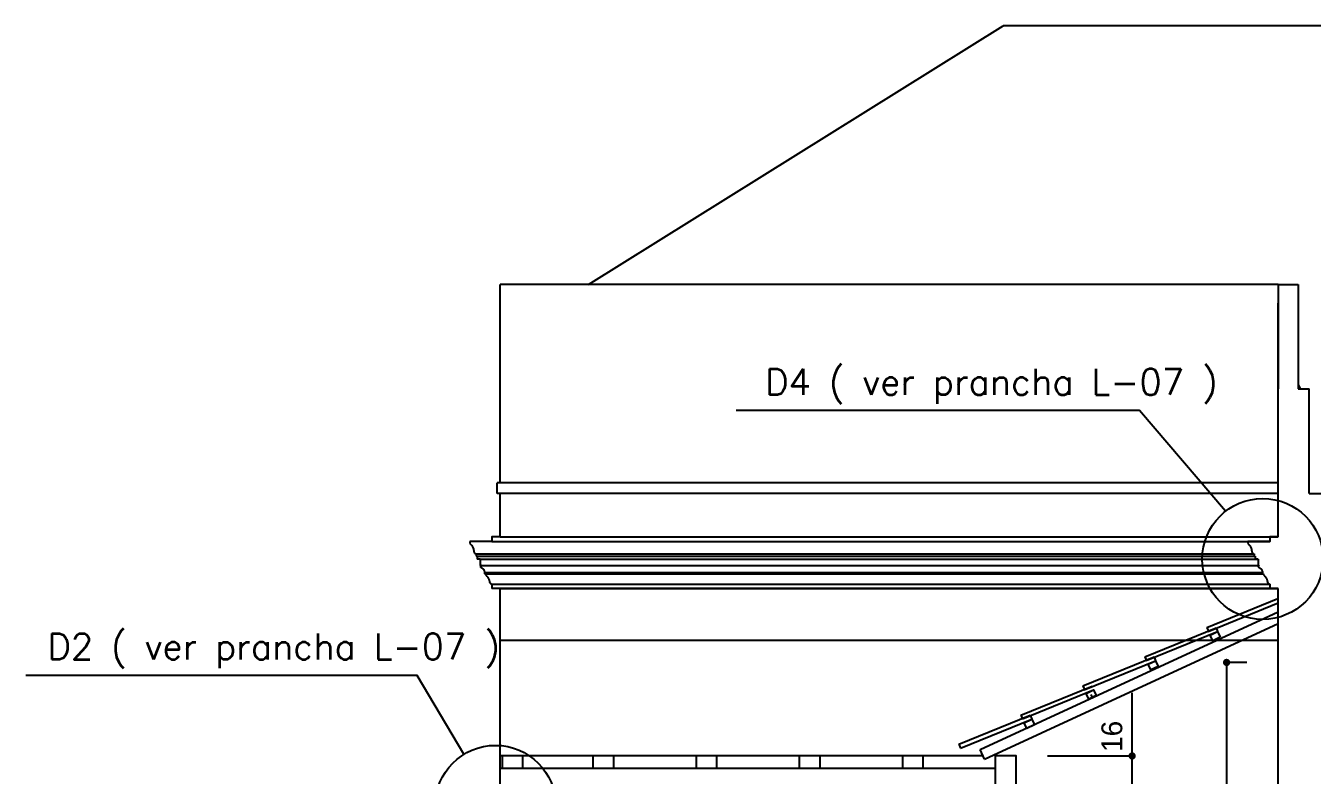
# Model space of a CAD drawing. Extents: x -1098 to 3016, y -832 to 644.
# Drawn here: x 2403.1 to 2526.5, y -634.7 to -562.9 of the extents above; entities that cross this region are included whole.
import ezdxf

# ---------------------------------------------------------------- set-up
doc = ezdxf.new("R2010")
doc.units = 0
doc.header["$MEASUREMENT"] = 0
doc.layers.get('0').update_dxf_attribs({"linetype": 'CONTINUOUS'})
doc.layers.get('DEFPOINTS').update_dxf_attribs({"linetype": 'CONTINUOUS'})
for name, color, linetype in [('COTAS', 1, 'CONTINUOUS'), ('COTAS_INTERNAS', 1, 'CONTINUOUS'), ('PAREDES', 7, 'CONTINUOUS'), ('TELHADO', 2, 'CONTINUOUS'), ('TEXTO', 3, 'CONTINUOUS'), ('VARANDA', 1, 'CONTINUOUS')]:
    doc.layers.add(name, color=color, linetype=linetype)
doc.styles.add('ROMANS', font='romans')
doc.dimstyles.new('ISO-25', dxfattribs={"dimtxt": 10, "dimasz": 3.5, "dimexe": 1.25, "dimexo": 15, "dimgap": 5, "dimtad": 1, "dimdec": 1, "dimtxsty": 'STANDARD', "dimblk": 'DOT', "dimcen": 2.5, "dimclrd": 1, "dimclre": 1, "dimclrt": 2, "dimazin": 3, "dimtfac": 1, "dimtdec": 1, "dimtmove": 0, "dimatfit": 3})

# ---------------------------------------------------------------- blocks, each defined once
blk = doc.blocks.new('_DOT')
at = {"color": 0, "linetype": 'BYBLOCK'}
blk.add_line((-0.5, 0), (-1, 0), dxfattribs=at)
at = {"color": 0, "linetype": 'BYBLOCK', "const_width": 0.5}
blk.add_lwpolyline([(-0.25, 0, 1), (0.25, 0, 1)], format="xyb", close=True, dxfattribs=at)
blk = doc.blocks.new('*D70')
at = {"color": 1, "linetype": 'BYBLOCK'}
for p, q in [((2520.18, -623.92), (2518, -623.92)), ((2518.25, -624.62), (2518.25, -706.02)), ((2520.18, -706.72), (2518, -706.72))]:
    blk.add_line(p, q, dxfattribs=at)
at = {"layer": 'DEFPOINTS', "color": 0, "linetype": 'BYBLOCK'}
for p in [(2523.18, -623.92), (2518.25, -706.72), (2523.18, -706.72)]:
    blk.add_point(p, dxfattribs=at)
at = {"color": 1, "linetype": 'BYBLOCK', "xscale": 0.7000000000000001, "yscale": 0.7000000000000001, "zscale": 0.7000000000000001}
for p, rotation in [((2518.25, -623.92), 90), ((2518.25, -706.72), 270)]:
    blk.add_blockref('_DOT', p, dxfattribs=dict(at, rotation=rotation))
at = {"color": 2, "linetype": 'BYBLOCK', "insert": (2516.25, -665.32), "char_height": 2, "attachment_point": 5, "rotation": 90}
blk.add_mtext('414', dxfattribs=at)

msp = doc.modelspace()

# ---------------------------------------------------------------- linework, layer by layer
at = {"layer": 'COTAS_INTERNAS'}
for points in [[(2518.156, -609.424), (2509.887, -599.771), (2471.205, -599.771)], [(2445.108, -632.723), (2440.624, -625.172), (2403.09, -625.172)]]:
    msp.add_lwpolyline(points, dxfattribs=at)
at = {"layer": 'PAREDES'}
for points in [[(2523.183, -587.684), (2523.183, -597.684)], [(2523.183, -587.684), (2525.118, -587.684)], [(2525.118, -587.684), (2525.118, -597.684)], [(2523.183, -611.877), (2523.183, -589.484)], [(2525.118, -597.684), (2526.183, -597.684)], [(2526.177, -607.719), (2526.183, -597.684)], [(2526.177, -607.719), (2532.217, -607.729)], [(2523.183, -611.877), (2522.383, -611.877), (2522.383, -611.877), (2522.383, -612.317), (2520.283, -612.317)], [(2522.383, -611.877), (2522.383, -612.317)], [(2520.283, -612.317), (2520.283, -612.517)], [(2520.283, -612.517), (2520.312, -612.553), (2520.337, -612.581), (2520.359, -612.604), (2520.378, -612.622), (2520.396, -612.637), (2520.41, -612.649), (2520.424, -612.66), (2520.436, -612.67), (2520.446, -612.681), (2520.456, -612.693), (2520.465, -612.705), (2520.473, -612.718), (2520.48, -612.73), (2520.487, -612.742), (2520.494, -612.754), (2520.5, -612.766), (2520.506, -612.777), (2520.512, -612.787), (2520.518, -612.798), (2520.524, -612.809), (2520.53, -612.82), (2520.537, -612.833), (2520.545, -612.847), (2520.553, -612.862), (2520.562, -612.88), (2520.572, -612.899), (2520.581, -612.919), (2520.591, -612.94), (2520.601, -612.963), (2520.61, -612.986), (2520.618, -613.009), (2520.624, -613.032), (2520.63, -613.056), (2520.634, -613.079), (2520.637, -613.101), (2520.64, -613.124), (2520.642, -613.146), (2520.644, -613.168), (2520.647, -613.19), (2520.65, -613.212), (2520.654, -613.233), (2520.658, -613.254), (2520.664, -613.275), (2520.67, -613.296), (2520.677, -613.316), (2520.684, -613.337), (2520.692, -613.357), (2520.7, -613.376), (2520.709, -613.395), (2520.72, -613.414), (2520.733, -613.433), (2520.751, -613.451), (2520.773, -613.468), (2520.802, -613.485), (2520.838, -613.502), (2520.883, -613.517)], [(2520.883, -613.517), (2520.883, -613.717)], [(2520.983, -613.717), (2520.883, -613.717)], [(2520.983, -613.717), (2520.983, -614.017)], [(2521.283, -614.017), (2520.983, -614.017)], [(2521.283, -614.017), (2521.283, -614.617)], [(2521.383, -614.617), (2521.283, -614.617)], [(2521.383, -614.617), (2521.362, -614.627), (2521.344, -614.635), (2521.33, -614.643), (2521.319, -614.65), (2521.311, -614.656), (2521.304, -614.663), (2521.299, -614.668), (2521.296, -614.674), (2521.292, -614.68), (2521.29, -614.685), (2521.288, -614.691), (2521.287, -614.696), (2521.286, -614.701), (2521.285, -614.707), (2521.285, -614.713), (2521.285, -614.718), (2521.286, -614.724), (2521.287, -614.73), (2521.288, -614.736), (2521.29, -614.741), (2521.292, -614.747), (2521.294, -614.753), (2521.297, -614.758), (2521.3, -614.763), (2521.303, -614.768), (2521.307, -614.773), (2521.311, -614.777), (2521.316, -614.781), (2521.321, -614.785), (2521.326, -614.789), (2521.331, -614.792), (2521.336, -614.795), (2521.342, -614.798), (2521.348, -614.801), (2521.353, -614.804), (2521.359, -614.807), (2521.365, -614.81), (2521.371, -614.813), (2521.377, -614.817), (2521.384, -614.82), (2521.39, -614.825), (2521.396, -614.83), (2521.402, -614.835), (2521.408, -614.84), (2521.415, -614.845), (2521.421, -614.85), (2521.427, -614.855), (2521.434, -614.86), (2521.441, -614.865), (2521.447, -614.869), (2521.454, -614.873), (2521.461, -614.877), (2521.468, -614.881), (2521.475, -614.885), (2521.482, -614.889), (2521.488, -614.894), (2521.495, -614.899), (2521.502, -614.904), (2521.509, -614.91), (2521.515, -614.915), (2521.522, -614.921), (2521.528, -614.927), (2521.534, -614.933), (2521.541, -614.939), (2521.547, -614.945), (2521.553, -614.95), (2521.558, -614.956), (2521.564, -614.961), (2521.57, -614.967), (2521.575, -614.973), (2521.581, -614.98), (2521.586, -614.987), (2521.591, -614.995), (2521.595, -615.003), (2521.6, -615.012), (2521.605, -615.022), (2521.61, -615.032), (2521.614, -615.043), (2521.619, -615.055), (2521.624, -615.067), (2521.629, -615.08), (2521.634, -615.094), (2521.64, -615.11), (2521.646, -615.127), (2521.653, -615.145), (2521.662, -615.167), (2521.672, -615.191), (2521.683, -615.217)], [(2521.683, -615.217), (2521.683, -615.417)], [(2521.783, -615.417), (2521.683, -615.417)], [(2521.783, -615.417), (2521.783, -615.517)], [(2521.783, -615.517), (2521.812, -615.553), (2521.837, -615.581), (2521.859, -615.604), (2521.878, -615.622), (2521.896, -615.637), (2521.91, -615.649), (2521.924, -615.66), (2521.936, -615.67), (2521.946, -615.681), (2521.956, -615.693), (2521.965, -615.705), (2521.973, -615.718), (2521.98, -615.73), (2521.987, -615.742), (2521.994, -615.754), (2522, -615.766), (2522.006, -615.777), (2522.012, -615.787), (2522.018, -615.798), (2522.024, -615.809), (2522.03, -615.82), (2522.037, -615.833), (2522.045, -615.847), (2522.053, -615.862), (2522.062, -615.88), (2522.072, -615.898), (2522.082, -615.919), (2522.092, -615.94), (2522.101, -615.962), (2522.111, -615.984), (2522.119, -616.006), (2522.127, -616.028), (2522.133, -616.049), (2522.138, -616.069), (2522.143, -616.089), (2522.147, -616.108), (2522.15, -616.127), (2522.153, -616.145), (2522.157, -616.162), (2522.16, -616.178), (2522.164, -616.194), (2522.168, -616.209), (2522.173, -616.224), (2522.178, -616.238), (2522.184, -616.251), (2522.191, -616.264), (2522.198, -616.277), (2522.206, -616.289), (2522.215, -616.3), (2522.225, -616.312), (2522.238, -616.325), (2522.255, -616.338), (2522.277, -616.354), (2522.305, -616.372), (2522.34, -616.393), (2522.383, -616.417)], [(2522.383, -616.417), (2522.383, -616.817)], [(2523.183, -616.817), (2522.383, -616.817)], [(2523.183, -706.724), (2523.183, -616.817)], [(2523.183, -706.724), (2523.183, -626.611)]]:
    msp.add_lwpolyline(points, dxfattribs=at)
at = {"layer": 'PAREDES', "color": 2}
for points in [[(2523.183, -606.715), (2448.31, -606.715)], [(2523.183, -607.715), (2448.31, -607.715)], [(2448.583, -611.877), (2523.183, -611.877)], [(2447.783, -612.317), (2522.383, -612.317)], [(2446.283, -613.517), (2520.883, -613.517)], [(2446.383, -613.717), (2520.983, -613.717)], [(2446.683, -614.017), (2521.283, -614.017)], [(2446.783, -614.617), (2521.383, -614.617)], [(2447.083, -615.302), (2521.683, -615.302)], [(2447.183, -615.417), (2521.783, -615.417)], [(2447.783, -616.417), (2522.383, -616.417)], [(2523.183, -616.817), (2448.583, -616.817)], [(2448.583, -616.817), (2523.183, -616.817)]]:
    msp.add_lwpolyline(points, dxfattribs=at)
at = {"layer": 'TELHADO', "color": 4}
for points in [[(2457.046, -587.684), (2496.834, -562.884)], [(2580.189, -562.884), (2496.834, -562.884)]]:
    msp.add_lwpolyline(points, dxfattribs=at)
at = {"layer": 'TELHADO'}
for points in [[(2525.118, -597.308), (2525.313, -597.658)], [(2516.34, -620.567), (2523.176, -617.787)], [(2516.34, -620.567), (2523.176, -617.787)], [(2516.34, -620.567), (2523.176, -617.787)], [(2523.176, -617.787), (2523.183, -617.804)], [(2516.491, -620.938), (2523.183, -618.217)], [(2516.491, -620.938), (2523.183, -618.217)], [(2516.491, -620.938), (2523.183, -618.217)], [(2516.34, -620.567), (2516.51, -620.928)], [(2516.34, -620.567), (2516.51, -620.928)], [(2510.398, -623.368), (2517.234, -620.588)], [(2510.398, -623.368), (2517.234, -620.588)], [(2510.398, -623.368), (2517.234, -620.588)], [(2510.398, -623.368), (2517.234, -620.588)], [(2510.398, -623.368), (2517.234, -620.588)], [(2510.398, -623.368), (2517.234, -620.588)], [(2510.548, -623.738), (2517.385, -620.958)], [(2510.548, -623.738), (2517.385, -620.958)], [(2510.548, -623.738), (2517.385, -620.958)], [(2510.548, -623.738), (2517.385, -620.958)], [(2510.548, -623.738), (2517.385, -620.958)], [(2510.548, -623.738), (2517.385, -620.958)], [(2517.234, -620.588), (2517.385, -620.958)], [(2517.234, -620.588), (2517.385, -620.958)], [(2517.234, -620.588), (2517.385, -620.958)], [(2517.234, -620.588), (2517.385, -620.958)], [(2504.455, -626.168), (2511.292, -623.388)], [(2504.455, -626.168), (2511.292, -623.388)], [(2504.455, -626.168), (2511.292, -623.388)], [(2504.455, -626.168), (2511.292, -623.388)], [(2504.455, -626.168), (2511.292, -623.388)], [(2504.455, -626.168), (2511.292, -623.388)], [(2504.606, -626.539), (2511.442, -623.759)], [(2504.606, -626.539), (2511.442, -623.759)], [(2504.606, -626.539), (2511.442, -623.759)], [(2504.606, -626.539), (2511.442, -623.759)], [(2504.606, -626.539), (2511.442, -623.759)], [(2504.606, -626.539), (2511.442, -623.759)], [(2510.398, -623.368), (2510.568, -623.729)], [(2510.398, -623.368), (2510.568, -623.729)], [(2510.398, -623.368), (2510.568, -623.729)], [(2511.292, -623.388), (2511.442, -623.759)], [(2511.292, -623.388), (2511.442, -623.759)], [(2511.292, -623.388), (2511.442, -623.759)], [(2511.292, -623.388), (2511.442, -623.759)], [(2498.513, -628.968), (2505.349, -626.189)], [(2498.513, -628.968), (2505.349, -626.189)], [(2498.513, -628.968), (2505.349, -626.189)], [(2498.513, -628.968), (2505.349, -626.189)], [(2498.513, -628.968), (2505.349, -626.189)], [(2498.513, -628.968), (2505.349, -626.189)], [(2498.664, -629.339), (2505.5, -626.559)], [(2498.664, -629.339), (2505.5, -626.559)], [(2498.664, -629.339), (2505.5, -626.559)], [(2498.664, -629.339), (2505.5, -626.559)], [(2498.664, -629.339), (2505.5, -626.559)], [(2498.664, -629.339), (2505.5, -626.559)], [(2504.455, -626.168), (2504.626, -626.529)], [(2504.455, -626.168), (2504.626, -626.529)], [(2504.455, -626.168), (2504.626, -626.529)], [(2505.239, -626.983), (2505.39, -627.354)], [(2505.239, -626.983), (2505.39, -627.354)], [(2505.239, -626.983), (2505.39, -627.354)], [(2505.239, -626.983), (2505.39, -627.354)], [(2492.571, -631.769), (2499.407, -628.989)], [(2492.571, -631.769), (2499.407, -628.989)], [(2492.571, -631.769), (2499.407, -628.989)], [(2492.571, -631.769), (2499.407, -628.989)], [(2492.571, -631.769), (2499.407, -628.989)], [(2492.571, -631.769), (2499.407, -628.989)], [(2498.513, -628.968), (2498.683, -629.33)], [(2498.513, -628.968), (2498.683, -629.33)], [(2498.513, -628.968), (2498.683, -629.33)], [(2499.407, -628.989), (2499.558, -629.36)], [(2499.407, -628.989), (2499.558, -629.36)], [(2499.407, -628.989), (2499.558, -629.36)], [(2499.407, -628.989), (2499.558, -629.36)], [(2492.721, -632.139), (2499.558, -629.36)], [(2492.721, -632.139), (2499.558, -629.36)], [(2492.721, -632.139), (2499.558, -629.36)], [(2492.721, -632.139), (2499.558, -629.36)], [(2492.721, -632.139), (2499.558, -629.36)], [(2492.721, -632.139), (2499.558, -629.36)], [(2492.571, -631.769), (2492.721, -632.139)]]:
    msp.add_lwpolyline(points, dxfattribs=at)
at = {"layer": 'TELHADO', "color": 5}
for points in [[(2494.603, -632.274), (2523.183, -619.079)], [(2495.023, -633.185), (2523.183, -620.195)], [(2495.023, -633.185), (2494.603, -632.274)]]:
    msp.add_lwpolyline(points, dxfattribs=at)
at = {"layer": 'TELHADO', "color": 1}
for points in [[(2517.641, -621.501), (2516.917, -621.842), (2516.661, -621.299), (2517.385, -620.958)], [(2511.698, -624.302), (2510.975, -624.643), (2510.719, -624.1), (2511.442, -623.759)], [(2505.756, -627.102), (2505.032, -627.443), (2504.776, -626.9), (2505.5, -626.559)], [(2499.814, -629.903), (2499.09, -630.244), (2498.834, -629.701), (2499.558, -629.36)], [(2496.063, -636.084), (2498.063, -636.084), (2498.063, -632.884), (2496.063, -632.884)]]:
    msp.add_lwpolyline(points, close=True, dxfattribs=at)
at = {"layer": 'VARANDA', "color": 1}
for p, q in [((2509.192, -632.184), (2509.192, -626.818)), ((2509.192, -632.184), (2509.192, -626.818)), ((2501.063, -632.884), (2509.442, -632.884)), ((2501.063, -632.884), (2509.442, -632.884)), ((2509.192, -636.084), (2509.192, -632.884)), ((2509.192, -636.084), (2509.192, -632.884))]:
    msp.add_line(p, q, dxfattribs=at)
at = {"layer": 'VARANDA', "color": 4}
for points in [[(2523.183, -587.684), (2448.583, -587.684)], [(2448.583, -606.715), (2448.583, -587.684)], [(2448.31, -607.715), (2448.31, -606.715)], [(2448.583, -611.877), (2448.583, -607.715)], [(2448.583, -611.877), (2447.783, -611.877), (2447.783, -611.877), (2447.783, -612.317), (2445.683, -612.317)], [(2447.783, -611.877), (2447.783, -612.317)], [(2445.683, -612.317), (2445.683, -612.517)], [(2445.683, -612.517), (2445.712, -612.553), (2445.737, -612.581), (2445.759, -612.604), (2445.778, -612.622), (2445.796, -612.637), (2445.81, -612.649), (2445.824, -612.66), (2445.836, -612.67), (2445.846, -612.681), (2445.856, -612.693), (2445.865, -612.705), (2445.873, -612.718), (2445.88, -612.73), (2445.887, -612.742), (2445.894, -612.754), (2445.9, -612.766), (2445.906, -612.777), (2445.912, -612.787), (2445.918, -612.798), (2445.924, -612.809), (2445.93, -612.82), (2445.937, -612.833), (2445.945, -612.847), (2445.953, -612.862), (2445.962, -612.88), (2445.972, -612.899), (2445.981, -612.919), (2445.991, -612.94), (2446.001, -612.963), (2446.01, -612.986), (2446.018, -613.009), (2446.024, -613.032), (2446.03, -613.056), (2446.034, -613.079), (2446.037, -613.101), (2446.04, -613.124), (2446.042, -613.146), (2446.044, -613.168), (2446.047, -613.19), (2446.05, -613.212), (2446.054, -613.233), (2446.058, -613.254), (2446.064, -613.275), (2446.07, -613.296), (2446.077, -613.316), (2446.084, -613.337), (2446.092, -613.357), (2446.1, -613.376), (2446.109, -613.395), (2446.12, -613.414), (2446.133, -613.433), (2446.151, -613.451), (2446.173, -613.468), (2446.202, -613.485), (2446.238, -613.502), (2446.283, -613.517)], [(2446.283, -613.517), (2446.283, -613.717)], [(2446.383, -613.717), (2446.283, -613.717)], [(2446.383, -613.717), (2446.383, -614.017)], [(2446.683, -614.017), (2446.383, -614.017)], [(2446.683, -614.017), (2446.683, -614.617)], [(2446.783, -614.617), (2446.683, -614.617)], [(2446.783, -614.617), (2446.762, -614.627), (2446.744, -614.635), (2446.73, -614.643), (2446.719, -614.65), (2446.711, -614.656), (2446.704, -614.663), (2446.699, -614.668), (2446.696, -614.674), (2446.692, -614.68), (2446.69, -614.685), (2446.688, -614.691), (2446.687, -614.696), (2446.686, -614.701), (2446.685, -614.707), (2446.685, -614.713), (2446.685, -614.718), (2446.686, -614.724), (2446.687, -614.73), (2446.688, -614.736), (2446.69, -614.741), (2446.692, -614.747), (2446.694, -614.753), (2446.697, -614.758), (2446.7, -614.763), (2446.703, -614.768), (2446.707, -614.773), (2446.711, -614.777), (2446.716, -614.781), (2446.721, -614.785), (2446.726, -614.789), (2446.731, -614.792), (2446.736, -614.795), (2446.742, -614.798), (2446.748, -614.801), (2446.753, -614.804), (2446.759, -614.807), (2446.765, -614.81), (2446.771, -614.813), (2446.777, -614.817), (2446.784, -614.82), (2446.79, -614.825), (2446.796, -614.83), (2446.802, -614.835), (2446.808, -614.84), (2446.815, -614.845), (2446.821, -614.85), (2446.827, -614.855), (2446.834, -614.86), (2446.841, -614.865), (2446.847, -614.869), (2446.854, -614.873), (2446.861, -614.877), (2446.868, -614.881), (2446.875, -614.885), (2446.882, -614.889), (2446.888, -614.894), (2446.895, -614.899), (2446.902, -614.904), (2446.909, -614.91), (2446.915, -614.915), (2446.922, -614.921), (2446.928, -614.927), (2446.934, -614.933), (2446.941, -614.939), (2446.947, -614.945), (2446.953, -614.95), (2446.958, -614.956), (2446.964, -614.961), (2446.97, -614.967), (2446.975, -614.973), (2446.981, -614.98), (2446.986, -614.987), (2446.991, -614.995), (2446.995, -615.003), (2447, -615.012), (2447.005, -615.022), (2447.01, -615.032), (2447.014, -615.043), (2447.019, -615.055), (2447.024, -615.067), (2447.029, -615.08), (2447.034, -615.094), (2447.04, -615.11), (2447.046, -615.127), (2447.053, -615.145), (2447.062, -615.167), (2447.072, -615.191), (2447.083, -615.217)], [(2447.083, -615.217), (2447.083, -615.417)], [(2447.183, -615.417), (2447.083, -615.417)], [(2447.183, -615.417), (2447.183, -615.517)], [(2447.183, -615.517), (2447.212, -615.553), (2447.237, -615.581), (2447.259, -615.604), (2447.278, -615.622), (2447.296, -615.637), (2447.31, -615.649), (2447.324, -615.66), (2447.336, -615.67), (2447.346, -615.681), (2447.356, -615.693), (2447.365, -615.705), (2447.373, -615.718), (2447.38, -615.73), (2447.387, -615.742), (2447.394, -615.754), (2447.4, -615.766), (2447.406, -615.777), (2447.412, -615.787), (2447.418, -615.798), (2447.424, -615.809), (2447.43, -615.82), (2447.437, -615.833), (2447.445, -615.847), (2447.453, -615.862), (2447.462, -615.88), (2447.472, -615.898), (2447.482, -615.919), (2447.492, -615.94), (2447.501, -615.962), (2447.511, -615.984), (2447.519, -616.006), (2447.527, -616.028), (2447.533, -616.049), (2447.538, -616.069), (2447.543, -616.089), (2447.547, -616.108), (2447.55, -616.127), (2447.553, -616.145), (2447.557, -616.162), (2447.56, -616.178), (2447.564, -616.194), (2447.568, -616.209), (2447.573, -616.224), (2447.578, -616.238), (2447.584, -616.251), (2447.591, -616.264), (2447.598, -616.277), (2447.606, -616.289), (2447.615, -616.3), (2447.625, -616.312), (2447.638, -616.325), (2447.655, -616.338), (2447.677, -616.354), (2447.705, -616.372), (2447.74, -616.393), (2447.783, -616.417)], [(2447.783, -616.417), (2447.783, -616.817)], [(2448.583, -616.817), (2447.783, -616.817)], [(2448.583, -636.085), (2448.583, -616.817)], [(2523.183, -621.817), (2448.583, -621.817)], [(2494.884, -632.884), (2448.583, -632.884)], [(2450.772, -634.084), (2450.772, -632.884), (2448.772, -632.884), (2448.772, -634.084)], [(2459.479, -634.084), (2459.479, -632.884), (2457.479, -632.884), (2457.479, -634.084)], [(2469.375, -634.084), (2469.375, -632.884), (2467.375, -632.884), (2467.375, -634.084)], [(2479.271, -634.084), (2479.271, -632.884), (2477.271, -632.884), (2477.271, -634.084)], [(2489.167, -634.084), (2489.167, -632.884), (2487.167, -632.884), (2487.167, -634.084)], [(2496.063, -634.084), (2448.583, -634.084)]]:
    msp.add_lwpolyline(points, dxfattribs=at)
for centre in [(2521.716, -613.998), (2448.141, -637.663)]:
    msp.add_circle(centre, 5.796, dxfattribs=at)

# ---------------------------------------------------------------- block references
at = {"layer": 'VARANDA', "color": 1, "xscale": 0.6999999999998181, "yscale": 0.6999999999998181, "zscale": 0.7000000000000001, "rotation": 270}
msp.add_blockref('_DOT', (2509.192, -632.884), dxfattribs=at)
msp.add_blockref('_DOT', (2509.192, -632.884), dxfattribs=at)

# ---------------------------------------------------------------- texts
at = {"layer": 'TEXTO', "style": 'ROMANS'}
for s, p in [('D4 ( ver prancha L-07 ) ', (2473.995, -598.28)), ('D2 ( ver prancha L-07 )', (2405.165, -623.639))]:
    msp.add_text(s, height=2.5, dxfattribs=at).set_placement(p)
at = {"layer": 'VARANDA', "color": 2, "insert": (2507.258, -631.005), "char_height": 2, "attachment_point": 5, "rotation": 90}
msp.add_mtext('16', dxfattribs=at)
msp.add_mtext('16', dxfattribs=at)

# ---------------------------------------------------------------- dimensions: what is measured, and where the dimension line sits
at = {"layer": 'COTAS'}
dim = msp.add_linear_dim(base=(2518.247, -706.724), p1=(2523.183, -623.924), p2=(2523.183, -706.724), angle=90, dimstyle='ISO-25', override={"dimscale": 0.2, "dimlfac": 5}, dxfattribs=at)
dim.commit()
dim.dimension.update_dxf_attribs({"geometry": '*D70', "text_midpoint": (2516.247, -665.324)})

doc.saveas('drawing.dxf')
